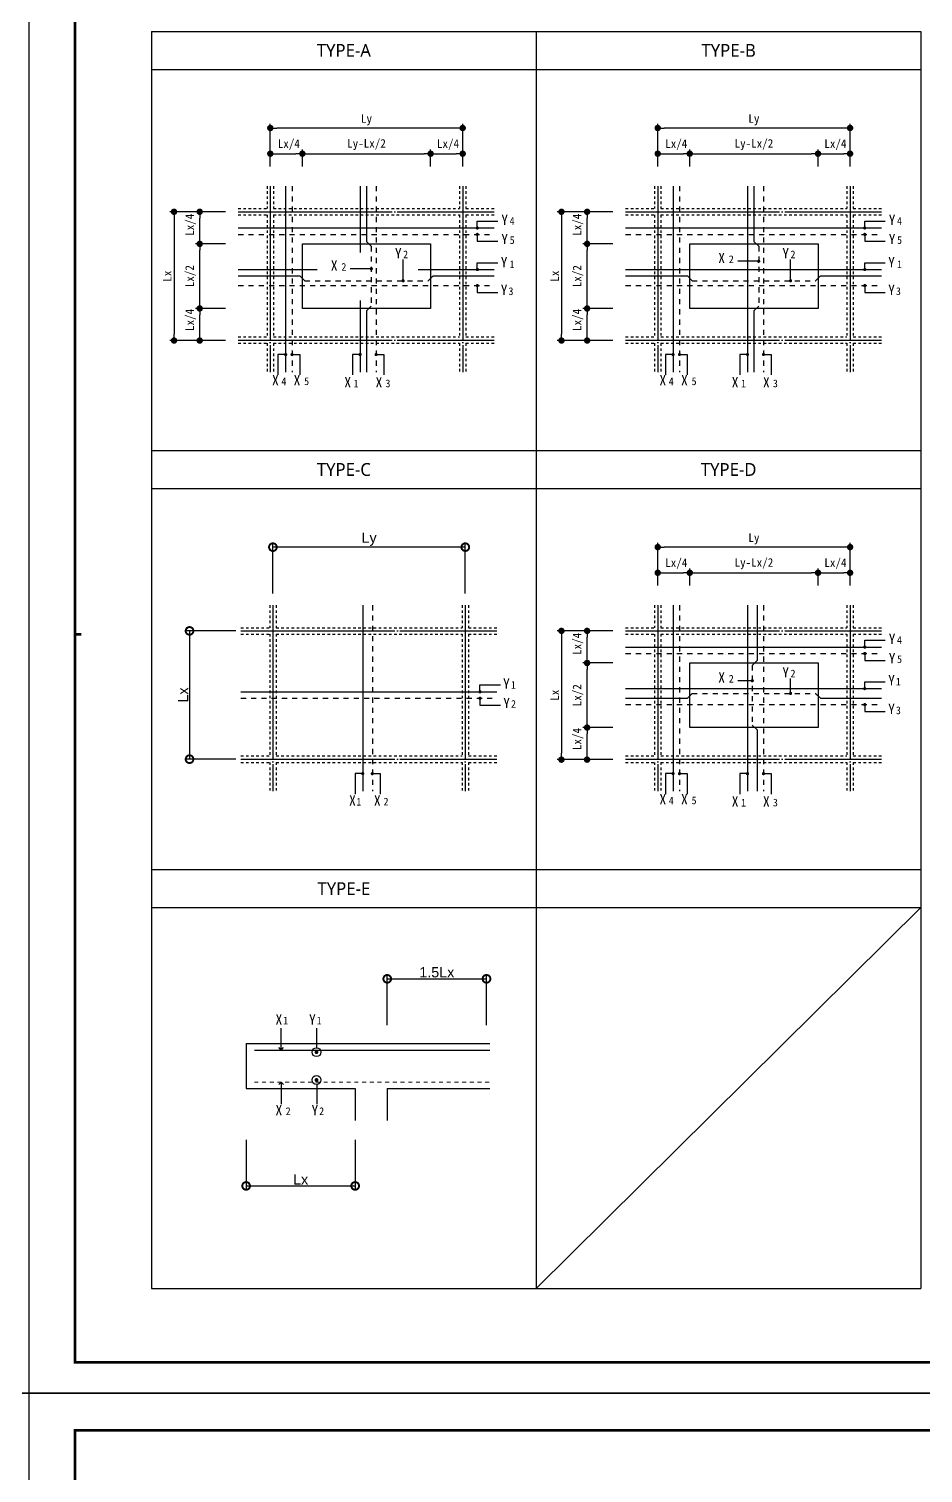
# Model space of a CAD drawing. Header units: millimetres. Extents: x 0 to 252030, y -124740 to 196020.
# Drawn here: x 25230 to 35689, y -934 to 15952 of the extents above; entities that cross this region are included whole.
import ezdxf
from ezdxf.enums import TextEntityAlignment as Align

# ---------------------------------------------------------------- set-up
doc = ezdxf.new("R2010")
doc.units = ezdxf.units.MM
doc.header["$LTSCALE"] = 30
doc.linetypes.add('CEN', pattern=[62, 60, -1, 0, -1])
doc.linetypes.add('HIDDEN', pattern=[2, 1, -1])
doc.layers.get('DEFPOINTS').update_dxf_attribs({"color": 142})
for name, color, linetype in [('0-SEC1', 3, 'Continuous'), ('CEN', 1, 'CEN'), ('DIM', 7, 'Continuous'), ('TABLE-1', 3, 'Continuous'), ('TABLE-3', 6, 'Continuous'), ('TEX', 3, 'Continuous'), ('XR-FORM_(도룡동)$0$Sheet', 7, 'Continuous'), ('골조', 6, 'Continuous'), ('단면', 6, 'Continuous'), ('마크', 7, 'Continuous'), ('배근', 2, 'Continuous')]:
    doc.layers.add(name, color=color, linetype=linetype)
doc.layers.add('DEFPOINT', color=151, linetype='Continuous', plot=False)
doc.layers.add('S-BAR', color=2, linetype='Continuous', lineweight=9)
doc.styles.add('DimText', font='arial.ttf')
doc.styles.add('돋움체', font='DotumChe.ttf')
doc.styles.add('맑은 고딕', font='malgun.ttf')
doc.styles.add('윤고딕120', font='DotumChe.ttf')
doc.dimstyles.new('Dim', dxfattribs={"dimscale": 60, "dimtxt": 1, "dimasz": 1, "dimexe": 0.5, "dimexo": 1, "dimgap": 0.25, "dimtad": 1, "dimtoh": 1, "dimdec": 0, "dimdsep": 46, "dimtxsty": 'DimText', "dimblk": 'DOTSMALL', "dimcen": 0.09, "dimclrd": 256, "dimclre": 256, "dimclrt": 7, "dimadec": 0, "dimazin": 0, "dimtfac": 1, "dimtdec": 4, "dimtofl": 0, "dimtmove": 2, "dimatfit": 3, "dimfxl": 1, "dimtolj": 1, "dimtzin": 0, "dimarcsym": 0})

# ---------------------------------------------------------------- blocks, each defined once
blk = doc.blocks.new('XR-FORM_(도룡동)$0$S')
at = {"layer": 'XR-FORM_(도룡동)$0$Sheet', "const_width": 100}
blk.add_lwpolyline([(1850, 57950), (82250, 57950), (82250, 1200), (1850, 1200)], close=True, dxfattribs=at)
at = {"layer": 'XR-FORM_(도룡동)$0$Sheet', "linetype": 'Continuous', "const_width": 100}
blk.add_lwpolyline([(2100, 29575), (1850, 29575)], dxfattribs=at)
blk = doc.blocks.new('XR-FORM_(도룡동)', base_point=(101.33, -56114.51))
at = {"layer": 'DEFPOINTS'}
blk.add_lwpolyline([(0, 0), (420, 0), (420, 297), (0, 297)], close=True, dxfattribs=at)
at = {"xscale": 0.005, "yscale": 0.005, "zscale": 0.005}
blk.add_blockref('XR-FORM_(도룡동)$0$S', (-0.25, 0), dxfattribs=at)
blk = doc.blocks.new('_Dot')
at = {"color": 0, "linetype": 'ByBlock', "lineweight": -2}
blk.add_line((-0.5, 0), (-1, 0), dxfattribs=at)
at = {"color": 0, "linetype": 'ByBlock', "const_width": 0.5}
blk.add_lwpolyline([(-0.25, 0, 1), (0.25, 0, 1)], format="xyb", close=True, dxfattribs=at)
blk = doc.blocks.new('_DotSmall')
at = {"color": 0, "linetype": 'ByBlock', "const_width": 0.5}
blk.add_lwpolyline([(-0.0625, 0, 1), (0.0625, 0, 1)], format="xyb", close=True, dxfattribs=at)
blk = doc.blocks.new('*D46')
at = {"layer": 'DEFPOINTS', "color": 0, "transparency": 16777216}
for p in [(28084, 9892), (28084, 9292), (30334, 9292)]:
    blk.add_point(p, dxfattribs=at)
at = {"layer": 'DIM', "lineweight": -2, "transparency": 16777216}
for p, q in [((28084, 9352), (28084, 9922)), ((30334, 9892), (28084, 9892)), ((30334, 9352), (30334, 9922))]:
    blk.add_line(p, q, dxfattribs=at)
at = {"layer": 'DIM', "lineweight": -2, "transparency": 16777216, "xscale": 180, "yscale": 180, "zscale": 180, "rotation": 180}
blk.add_blockref('_DotSmall', (28084, 9892), dxfattribs=at)
at = {"layer": 'DIM', "lineweight": -2, "transparency": 16777216, "xscale": 180, "yscale": 180, "zscale": 180}
blk.add_blockref('_DotSmall', (30334, 9892), dxfattribs=at)
at = {"layer": 'DIM', "color": 3, "transparency": 16777216, "insert": (29209, 9985), "char_height": 120, "attachment_point": 5, "style": 'DimText'}
blk.add_mtext('\\A1;Ly', dxfattribs=at)
blk = doc.blocks.new('*D47')
at = {"layer": 'DEFPOINTS', "color": 0, "transparency": 16777216}
for p in [(30582, 4845), (29421, 4245), (30582, 4245)]:
    blk.add_point(p, dxfattribs=at)
at = {"layer": 'DIM', "lineweight": -2, "transparency": 16777216}
for p, q in [((29421, 4305), (29421, 4875)), ((29421, 4845), (30582, 4845)), ((30582, 4305), (30582, 4875))]:
    blk.add_line(p, q, dxfattribs=at)
at = {"layer": 'DIM', "lineweight": -2, "transparency": 16777216, "xscale": 180, "yscale": 180, "zscale": 180, "rotation": 180}
blk.add_blockref('_DotSmall', (29421, 4845), dxfattribs=at)
at = {"layer": 'DIM', "lineweight": -2, "transparency": 16777216, "xscale": 180, "yscale": 180, "zscale": 180}
blk.add_blockref('_DotSmall', (30582, 4845), dxfattribs=at)
at = {"layer": 'DIM', "color": 3, "transparency": 16777216, "insert": (30001, 4921), "char_height": 120, "attachment_point": 5, "style": 'DimText'}
blk.add_mtext('\\A1;1.5Lx', dxfattribs=at)
blk = doc.blocks.new('*D48')
at = {"layer": 'DEFPOINTS', "color": 0, "transparency": 16777216}
for p in [(27771, 3024), (29046, 3024), (29046, 2424)]:
    blk.add_point(p, dxfattribs=at)
at = {"layer": 'DIM', "lineweight": -2, "transparency": 16777216}
for p, q in [((27771, 2964), (27771, 2394)), ((29046, 2964), (29046, 2394)), ((27771, 2424), (29046, 2424))]:
    blk.add_line(p, q, dxfattribs=at)
at = {"layer": 'DIM', "lineweight": -2, "transparency": 16777216, "xscale": 180, "yscale": 180, "zscale": 180, "rotation": 180}
blk.add_blockref('_DotSmall', (27771, 2424), dxfattribs=at)
at = {"layer": 'DIM', "lineweight": -2, "transparency": 16777216, "xscale": 180, "yscale": 180, "zscale": 180}
blk.add_blockref('_DotSmall', (29046, 2424), dxfattribs=at)
at = {"layer": 'DIM', "color": 3, "transparency": 16777216, "insert": (28408, 2499), "char_height": 120, "attachment_point": 5, "style": 'DimText'}
blk.add_mtext('\\A1;Lx', dxfattribs=at)
blk = doc.blocks.new('*D49')
at = {"layer": 'DEFPOINTS', "color": 0, "transparency": 16777216}
for p in [(27709, 8913), (27109, 7413), (27709, 7413)]:
    blk.add_point(p, dxfattribs=at)
at = {"layer": 'DIM', "lineweight": -2, "transparency": 16777216}
for p, q in [((27649, 8913), (27079, 8913)), ((27109, 8913), (27109, 7413)), ((27649, 7413), (27079, 7413))]:
    blk.add_line(p, q, dxfattribs=at)
at = {"layer": 'DIM', "lineweight": -2, "transparency": 16777216, "xscale": 180, "yscale": 180, "zscale": 180}
for p, rotation in [((27109, 8913), 90), ((27109, 7413), 270)]:
    blk.add_blockref('_DotSmall', p, dxfattribs=dict(at, rotation=rotation))
at = {"layer": 'DIM', "color": 3, "transparency": 16777216, "insert": (27034, 8163), "char_height": 120, "attachment_point": 5, "rotation": 90, "style": 'DimText'}
blk.add_mtext('\\A1;Lx', dxfattribs=at)

msp = doc.modelspace()

# ---------------------------------------------------------------- linework, layer by layer
at = {"layer": 'CEN'}
for p, q in [((28053.49002, 14113.18422), (28053.49002, 11938.18422)), ((30303.49002, 14113.18422), (30303.49002, 11938.18422)), ((32584.43641, 14113.18422), (32584.43641, 11938.18422)), ((34834.43641, 14113.18422), (34834.43641, 11938.18422)), ((27678.49002, 13813.18422), (30670.4488, 13813.18422)), ((32209.43641, 13813.18422), (35201.39518, 13813.18422)), ((27678.49002, 12313.18422), (30670.4488, 12313.18422)), ((32209.43641, 12313.18422), (35201.39518, 12313.18422)), ((28084.43641, 9213.09596), (28084.43641, 7038.09596)), ((30334.43641, 9213.09596), (30334.43641, 7038.09596)), ((32584.43641, 9213.09596), (32584.43641, 7038.09596)), ((34834.43641, 9213.09596), (34834.43641, 7038.09596)), ((27709.43641, 8913.09596), (30701.39518, 8913.09596)), ((32209.43641, 8913.09596), (35201.39518, 8913.09596)), ((27709.43641, 7413.09596), (30701.39518, 7413.09596)), ((32209.43641, 7413.09596), (35201.39518, 7413.09596))]:
    msp.add_line(p, q, dxfattribs=at)
at = {"layer": 'DEFPOINT'}
for points in [[(12615.00014, 17819.99992), (25230.00014, 17819.99992), (25230.00014, -0.00008), (12615.00014, -0.00008)], [(12615.00014, -0.00008), (25230.00014, -0.00008), (25230.00014, -17820.00008), (12615.00014, -17820.00008)]]:
    msp.add_lwpolyline(points, close=True, dxfattribs=at)
at = {"layer": 'DIM'}
for p, q in [((28053.49002, 14342.32315), (28053.49002, 14842.32315)), ((30228.49002, 14792.32315), (28128.49002, 14792.32315)), ((30303.49002, 14342.32315), (30303.49002, 14842.32315)), ((32584.43641, 14342.32315), (32584.43641, 14842.32315)), ((34759.43641, 14792.32315), (32659.43641, 14792.32315)), ((34834.43641, 14342.32315), (34834.43641, 14842.32315)), ((28053.49002, 14342.32315), (28053.49002, 14542.32315)), ((28428.49002, 14342.32315), (28428.49002, 14542.32315)), ((28428.49002, 14342.32315), (28428.49002, 14542.32315)), ((29928.49002, 14342.32315), (29928.49002, 14542.32315)), ((29928.49002, 14342.32315), (29928.49002, 14542.32315)), ((30303.49002, 14342.32315), (30303.49002, 14542.32315)), ((32584.43641, 14342.32315), (32584.43641, 14542.32315)), ((32959.43641, 14342.32315), (32959.43641, 14542.32315)), ((32959.43641, 14342.32315), (32959.43641, 14542.32315)), ((34459.43641, 14342.32315), (34459.43641, 14542.32315)), ((34459.43641, 14342.32315), (34459.43641, 14542.32315)), ((34834.43641, 14342.32315), (34834.43641, 14542.32315)), ((28128.49002, 14492.32315), (28353.49002, 14492.32315)), ((28428.49002, 14492.32315), (28901.58526, 14492.32315)), ((28503.49002, 14492.32315), (29853.49002, 14492.32315)), ((30003.49002, 14492.32315), (30228.49002, 14492.32315)), ((32659.43641, 14492.32315), (32884.43641, 14492.32315)), ((32959.43641, 14492.32315), (33432.53165, 14492.32315)), ((33034.43641, 14492.32315), (34384.43641, 14492.32315)), ((34534.43641, 14492.32315), (34759.43641, 14492.32315)), ((27528.49002, 13813.18422), (26877.75712, 13813.18422)), ((26927.75712, 13738.18422), (26927.75712, 12382.67131)), ((27528.49002, 13813.18422), (27177.75712, 13813.18422)), ((27227.75712, 13513.18422), (27227.75712, 13738.18422)), ((32059.43641, 13813.18422), (31408.70351, 13813.18422)), ((31458.70351, 13738.18422), (31458.70351, 12382.67131)), ((32059.43641, 13813.18422), (31708.70351, 13813.18422)), ((31758.70351, 13513.18422), (31758.70351, 13738.18422)), ((27528.49002, 13438.18422), (27177.75712, 13438.18422)), ((27528.49002, 13438.18422), (27177.75712, 13438.18422)), ((27227.75712, 12757.67131), (27227.75712, 13363.18422)), ((32059.43641, 13438.18422), (31708.70351, 13438.18422)), ((32059.43641, 13438.18422), (31708.70351, 13438.18422)), ((31758.70351, 12757.67131), (31758.70351, 13363.18422)), ((27227.75712, 12682.67131), (27227.75712, 13155.76655)), ((31758.70351, 12682.67131), (31758.70351, 13155.76655)), ((27528.49002, 12682.67131), (27177.75712, 12682.67131)), ((27528.49002, 12682.67131), (27177.75712, 12682.67131)), ((32059.43641, 12682.67131), (31708.70351, 12682.67131)), ((32059.43641, 12682.67131), (31708.70351, 12682.67131)), ((27227.75712, 12382.67131), (27227.75712, 12607.67131)), ((31758.70351, 12382.67131), (31758.70351, 12607.67131)), ((27528.49002, 12307.67131), (26877.75712, 12307.67131)), ((27528.49002, 12307.67131), (27177.75712, 12307.67131)), ((32059.43641, 12307.67131), (31408.70351, 12307.67131)), ((32059.43641, 12307.67131), (31708.70351, 12307.67131)), ((32584.43641, 9442.23489), (32584.43641, 9942.23489)), ((34759.43641, 9892.23489), (32659.43641, 9892.23489)), ((34834.43641, 9442.23489), (34834.43641, 9942.23489)), ((32584.43641, 9442.23489), (32584.43641, 9642.23489)), ((32959.43641, 9442.23489), (32959.43641, 9642.23489)), ((32959.43641, 9442.23489), (32959.43641, 9642.23489)), ((34459.43641, 9442.23489), (34459.43641, 9642.23489)), ((34459.43641, 9442.23489), (34459.43641, 9642.23489)), ((34834.43641, 9442.23489), (34834.43641, 9642.23489)), ((32659.43641, 9592.23489), (32884.43641, 9592.23489)), ((32959.43641, 9592.23489), (33432.53165, 9592.23489)), ((33034.43641, 9592.23489), (34384.43641, 9592.23489)), ((34534.43641, 9592.23489), (34759.43641, 9592.23489)), ((32059.43641, 8913.09596), (31408.70351, 8913.09596)), ((31458.70351, 8838.09596), (31458.70351, 7482.58305)), ((32059.43641, 8913.09596), (31708.70351, 8913.09596)), ((31758.70351, 8613.09596), (31758.70351, 8838.09596)), ((32059.43641, 8538.09596), (31708.70351, 8538.09596)), ((32059.43641, 8538.09596), (31708.70351, 8538.09596)), ((31758.70351, 7857.58305), (31758.70351, 8463.09596)), ((31758.70351, 7782.58305), (31758.70351, 8255.67829)), ((32059.43641, 7782.58305), (31708.70351, 7782.58305)), ((32059.43641, 7782.58305), (31708.70351, 7782.58305)), ((31758.70351, 7482.58305), (31758.70351, 7707.58305)), ((32059.43641, 7407.58305), (31408.70351, 7407.58305)), ((32059.43641, 7407.58305), (31708.70351, 7407.58305))]:
    msp.add_line(p, q, dxfattribs=at)
at = {"layer": 'S-BAR', "linetype": 'HIDDEN', "ltscale": 1.5}
msp.add_line((27867.91679, 3637.48741), (30620.84154, 3637.48741), dxfattribs=at)
at = {"layer": 'TABLE-1'}
for p, q in [((26663.50014, 15922.63231), (35663.50014, 15922.63231)), ((26663.50014, 15922.63231), (26663.50014, 1222.36752)), ((31163.50014, 15922.63231), (31163.50014, 1222.36752)), ((35663.50014, 15922.63231), (35663.50014, 1222.36752)), ((26663.50014, 1222.36752), (35663.50014, 1222.36752))]:
    msp.add_line(p, q, dxfattribs=at)
at = {"layer": 'TABLE-3'}
for p, q in [((26663.50014, 15477.5825), (35663.50014, 15477.5825)), ((26663.50014, 11022.54405), (35663.50014, 11022.54405)), ((26663.50014, 10577.49423), (35663.50014, 10577.49423)), ((26663.50014, 6122.45579), (35663.50014, 6122.45579)), ((26663.50014, 5677.40597), (35663.50014, 5677.40597)), ((31163.50014, 1222.36752), (35663.50014, 5677.40597))]:
    msp.add_line(p, q, dxfattribs=at)
at = {"layer": '골조', "color": 7, "linetype": 'HIDDEN'}
for p, q in [((28015.99002, 14113.18422), (28015.99002, 13850.68422)), ((28090.99002, 14113.18422), (28090.99002, 13850.68422)), ((30265.99002, 14113.18422), (30265.99002, 13850.68422)), ((30340.99002, 14113.18422), (30340.99002, 13850.68422)), ((32546.93641, 14113.18422), (32546.93641, 13850.68422)), ((32621.93641, 14113.18422), (32621.93641, 13850.68422)), ((34796.93641, 14113.18422), (34796.93641, 13850.68422)), ((34871.93641, 14113.18422), (34871.93641, 13850.68422)), ((27678.49002, 13850.68422), (28015.99002, 13850.68422)), ((28090.99002, 13850.68422), (30265.99002, 13850.68422)), ((30340.99002, 13850.68422), (30670.4488, 13850.68422)), ((32209.43641, 13850.68422), (32546.93641, 13850.68422)), ((32621.93641, 13850.68422), (34796.93641, 13850.68422)), ((34871.93641, 13850.68422), (35201.39518, 13850.68422)), ((27678.49002, 13775.68422), (28015.99002, 13775.68422)), ((28015.99002, 13775.68422), (28015.99002, 12350.68422)), ((28090.99002, 13775.68422), (30265.99002, 13775.68422)), ((28090.99002, 13775.68422), (28090.99002, 12350.68422)), ((30265.99002, 13775.68422), (30265.99002, 12350.68422)), ((30340.99002, 13775.68422), (30670.4488, 13775.68422)), ((30340.99002, 13775.68422), (30340.99002, 12350.68422)), ((32209.43641, 13775.68422), (32546.93641, 13775.68422)), ((32546.93641, 13775.68422), (32546.93641, 12350.68422)), ((32621.93641, 13775.68422), (34796.93641, 13775.68422)), ((32621.93641, 13775.68422), (32621.93641, 12350.68422)), ((34796.93641, 13775.68422), (34796.93641, 12350.68422)), ((34871.93641, 13775.68422), (34871.93641, 12350.68422)), ((34871.93641, 13775.68422), (35201.39518, 13775.68422)), ((27678.49002, 12350.68422), (28015.99002, 12350.68422)), ((28090.99002, 12350.68422), (30265.99002, 12350.68422)), ((30340.99002, 12350.68422), (30670.4488, 12350.68422)), ((32209.43641, 12350.68422), (32546.93641, 12350.68422)), ((32621.93641, 12350.68422), (34796.93641, 12350.68422)), ((34871.93641, 12350.68422), (35201.39518, 12350.68422)), ((27678.49002, 12275.68422), (28015.99002, 12275.68422)), ((28015.99002, 12275.68422), (28015.99002, 11938.18422)), ((28090.99002, 12275.68422), (30265.99002, 12275.68422)), ((28090.99002, 12275.68422), (28090.99002, 11938.18422)), ((30265.99002, 12275.68422), (30265.99002, 11938.18422)), ((30340.99002, 12275.68422), (30340.99002, 11938.18422)), ((30340.99002, 12275.68422), (30670.4488, 12275.68422)), ((32209.43641, 12275.68422), (32546.93641, 12275.68422)), ((32546.93641, 12275.68422), (32546.93641, 11938.18422)), ((32621.93641, 12275.68422), (34796.93641, 12275.68422)), ((32621.93641, 12275.68422), (32621.93641, 11938.18422)), ((34796.93641, 12275.68422), (34796.93641, 11938.18422)), ((34871.93641, 12275.68422), (34871.93641, 11938.18422)), ((34871.93641, 12275.68422), (35201.39518, 12275.68422)), ((28046.93641, 9213.09596), (28046.93641, 8950.59596)), ((28121.93641, 9213.09596), (28121.93641, 8950.59596)), ((30296.93641, 9213.09596), (30296.93641, 8950.59596)), ((30371.93641, 9213.09596), (30371.93641, 8950.59596)), ((32546.93641, 9213.09596), (32546.93641, 8950.59596)), ((32621.93641, 9213.09596), (32621.93641, 8950.59596)), ((34796.93641, 9213.09596), (34796.93641, 8950.59596)), ((34871.93641, 9213.09596), (34871.93641, 8950.59596)), ((27709.43641, 8950.59596), (28046.93641, 8950.59596)), ((28121.93641, 8950.59596), (30296.93641, 8950.59596)), ((30371.93641, 8950.59596), (30701.39518, 8950.59596)), ((32209.43641, 8950.59596), (32546.93641, 8950.59596)), ((32621.93641, 8950.59596), (34796.93641, 8950.59596)), ((34871.93641, 8950.59596), (35201.39518, 8950.59596)), ((27709.43641, 8875.59596), (28046.93641, 8875.59596)), ((28046.93641, 8875.59596), (28046.93641, 7450.59596)), ((28121.93641, 8875.59596), (28121.93641, 7450.59596)), ((28121.93641, 8875.59596), (30296.93641, 8875.59596)), ((30296.93641, 8875.59596), (30296.93641, 7450.59596)), ((30371.93641, 8875.59596), (30701.39518, 8875.59596)), ((30371.93641, 8875.59596), (30371.93641, 7450.59596)), ((32209.43641, 8875.59596), (32546.93641, 8875.59596)), ((32546.93641, 8875.59596), (32546.93641, 7450.59596)), ((32621.93641, 8875.59596), (34796.93641, 8875.59596)), ((32621.93641, 8875.59596), (32621.93641, 7450.59596)), ((34796.93641, 8875.59596), (34796.93641, 7450.59596)), ((34871.93641, 8875.59596), (34871.93641, 7450.59596)), ((34871.93641, 8875.59596), (35201.39518, 8875.59596)), ((27709.43641, 7450.59596), (28046.93641, 7450.59596)), ((28121.93641, 7450.59596), (30296.93641, 7450.59596)), ((30371.93641, 7450.59596), (30701.39518, 7450.59596)), ((32209.43641, 7450.59596), (32546.93641, 7450.59596)), ((32621.93641, 7450.59596), (34796.93641, 7450.59596)), ((34871.93641, 7450.59596), (35201.39518, 7450.59596)), ((27709.43641, 7375.59596), (28046.93641, 7375.59596)), ((28046.93641, 7375.59596), (28046.93641, 7038.09596)), ((28121.93641, 7375.59596), (28121.93641, 7038.09596)), ((28121.93641, 7375.59596), (30296.93641, 7375.59596)), ((30296.93641, 7375.59596), (30296.93641, 7038.09596)), ((30371.93641, 7375.59596), (30701.39518, 7375.59596)), ((30371.93641, 7375.59596), (30371.93641, 7038.09596)), ((32209.43641, 7375.59596), (32546.93641, 7375.59596)), ((32546.93641, 7375.59596), (32546.93641, 7038.09596)), ((32621.93641, 7375.59596), (34796.93641, 7375.59596)), ((32621.93641, 7375.59596), (32621.93641, 7038.09596)), ((34796.93641, 7375.59596), (34796.93641, 7038.09596)), ((34871.93641, 7375.59596), (34871.93641, 7038.09596)), ((34871.93641, 7375.59596), (35201.39518, 7375.59596))]:
    msp.add_line(p, q, dxfattribs=at)
at = {"layer": '골조', "color": 7, "linetype": 'HIDDEN', "ltscale": 100}
for p, q in [((27770.84154, 4087.48741), (30620.84154, 4087.48741)), ((27770.84154, 4087.48741), (27770.84154, 3562.48741)), ((27770.84154, 3562.48741), (29045.84154, 3562.48741)), ((29045.84154, 3562.48741), (29045.84154, 3187.48741)), ((29420.84154, 3562.48741), (30620.84154, 3562.48741)), ((29420.84154, 3562.48741), (29420.84154, 3187.48741))]:
    msp.add_line(p, q, dxfattribs=at)
at = {"layer": '단면'}
for points in [[(28428.49002, 13438.18422), (29928.49002, 13438.18422), (29928.49002, 12682.67131), (28428.49002, 12682.67131)], [(32959.43641, 13438.18422), (34459.43641, 13438.18422), (34459.43641, 12682.67131), (32959.43641, 12682.67131)], [(32959.43641, 8538.09596), (34459.43641, 8538.09596), (34459.43641, 7782.58305), (32959.43641, 7782.58305)]]:
    msp.add_lwpolyline(points, close=True, dxfattribs=at)
at = {"layer": '마크'}
for p, q in [((30474.77377, 13623.67845), (30474.77377, 13703.53854)), ((30474.77377, 13703.53854), (30713.43289, 13703.53854)), ((35005.72016, 13703.53854), (35244.37928, 13703.53854)), ((35005.72016, 13623.67845), (35005.72016, 13703.53854)), ((30474.77377, 13548.67845), (30474.77377, 13468.81837)), ((35005.72016, 13548.67845), (35005.72016, 13468.81837)), ((30474.77377, 13468.81837), (30713.43289, 13468.81837)), ((35005.72016, 13468.81837), (35244.37928, 13468.81837)), ((29606.92235, 13006.93422), (29606.92235, 13255.28536)), ((30474.77377, 13138.18422), (30474.77377, 13218.0443)), ((30474.77377, 13218.0443), (30713.43289, 13218.0443)), ((33765.68641, 13234.68911), (33520.19429, 13234.68911)), ((34137.86874, 13006.93422), (34137.86874, 13255.28536)), ((35005.72016, 13218.0443), (35244.37928, 13218.0443)), ((35005.72016, 13138.18422), (35005.72016, 13218.0443)), ((29234.74002, 13146.02668), (28989.2479, 13146.02668)), ((30474.77377, 12950.68422), (30474.77377, 12870.82414)), ((30474.77377, 12870.82414), (30713.43289, 12870.82414)), ((35005.72016, 12950.68422), (35005.72016, 12870.82414)), ((35005.72016, 12870.82414), (35244.37928, 12870.82414)), ((28143.35724, 12143.91669), (28143.35724, 11905.4185)), ((28232.95676, 12143.91669), (28143.35724, 12143.91669)), ((28307.95676, 12143.91669), (28397.55628, 12143.91669)), ((28397.55628, 12143.91669), (28397.55628, 11905.4185)), ((29013.89051, 12143.91669), (29013.89051, 11905.4185)), ((29103.49002, 12143.91669), (29013.89051, 12143.91669)), ((29290.99002, 12143.91669), (29380.58954, 12143.91669)), ((29380.58954, 12143.91669), (29380.58954, 11905.4185)), ((32674.30363, 12143.91669), (32674.30363, 11905.4185)), ((32763.90315, 12143.91669), (32674.30363, 12143.91669)), ((32838.90315, 12143.91669), (32928.50267, 12143.91669)), ((32928.50267, 12143.91669), (32928.50267, 11905.4185)), ((33544.83689, 12143.91669), (33544.83689, 11905.4185)), ((33634.43641, 12143.91669), (33544.83689, 12143.91669)), ((33821.93641, 12143.91669), (33911.53593, 12143.91669)), ((33911.53593, 12143.91669), (33911.53593, 11905.4185)), ((35005.72016, 8803.45027), (35244.37928, 8803.45027)), ((35005.72016, 8723.59019), (35005.72016, 8803.45027)), ((35005.72016, 8648.59019), (35005.72016, 8568.73011)), ((35005.72016, 8568.73011), (35244.37928, 8568.73011)), ((30505.72016, 8280.45604), (30744.37928, 8280.45604)), ((30505.72016, 8200.59596), (30505.72016, 8280.45604)), ((33690.68641, 8329.98872), (33520.19429, 8329.98872)), ((34137.86874, 8181.84596), (34137.86874, 8355.1971)), ((35005.72016, 8238.09596), (35005.72016, 8317.95604)), ((35005.72016, 8317.95604), (35244.37928, 8317.95604)), ((30505.72016, 8125.59596), (30505.72016, 8045.73588)), ((30505.72016, 8045.73588), (30744.37928, 8045.73588)), ((35005.72016, 8050.59596), (35005.72016, 7970.73588)), ((35005.72016, 7970.73588), (35244.37928, 7970.73588)), ((29134.43641, 7243.82843), (29044.83689, 7243.82843)), ((29044.83689, 7243.82843), (29044.83689, 7005.33024)), ((29246.93641, 7243.82843), (29336.53593, 7243.82843)), ((29336.53593, 7243.82843), (29336.53593, 7005.33024)), ((32674.30363, 7243.82843), (32674.30363, 7005.33024)), ((32763.90315, 7243.82843), (32674.30363, 7243.82843)), ((32838.90315, 7243.82843), (32928.50267, 7243.82843)), ((32928.50267, 7243.82843), (32928.50267, 7005.33024)), ((33544.83689, 7243.82843), (33544.83689, 7005.33024)), ((33634.43641, 7243.82843), (33544.83689, 7243.82843)), ((33821.93641, 7243.82843), (33911.53593, 7243.82843)), ((33911.53593, 7243.82843), (33911.53593, 7005.33024)), ((28180.54633, 4012.48741), (28180.54633, 4269.7356)), ((28596.17754, 4039.90897), (28596.17754, 4269.7356)), ((28180.54633, 4012.48741), (28152.59502, 4040.43872)), ((28180.54633, 4012.48741), (28208.49764, 4040.43872)), ((28180.72515, 3637.66623), (28152.77384, 3609.71492)), ((28180.54633, 3637.48741), (28180.54633, 3380.23922)), ((28180.72515, 3637.66623), (28208.67646, 3609.71492)), ((28596.17754, 3610.06585), (28596.17754, 3380.23922))]:
    msp.add_line(p, q, dxfattribs=at)
at = {"layer": '마크', "const_width": 18.75}
for points in [[(30465.39877, 13623.67845, 1), (30484.14877, 13623.67845, 1)], [(30465.39877, 13548.67845, -1), (30484.14877, 13548.67845, -1)], [(34996.34516, 13623.67845, 1), (35015.09516, 13623.67845, 1)], [(34996.34516, 13548.67845, -1), (35015.09516, 13548.67845, -1)], [(33756.31141, 13234.68911, 1), (33775.06141, 13234.68911, 1)], [(29225.36502, 13146.02668, 1), (29244.11502, 13146.02668, 1)], [(29597.54735, 13006.93422, 1), (29616.29735, 13006.93422, 1)], [(30465.39877, 13138.18422, 1), (30484.14877, 13138.18422, 1)], [(34128.49374, 13006.93422, 1), (34147.24374, 13006.93422, 1)], [(34996.34516, 13138.18422, 1), (35015.09516, 13138.18422, 1)], [(30465.39877, 12950.68422, -1), (30484.14877, 12950.68422, -1)], [(34996.34516, 12950.68422, -1), (35015.09516, 12950.68422, -1)], [(28223.58176, 12143.91669, 1), (28242.33176, 12143.91669, 1)], [(28317.33176, 12143.91669, -1), (28298.58176, 12143.91669, -1)], [(29094.11502, 12143.91669, 1), (29112.86502, 12143.91669, 1)], [(29300.36502, 12143.91669, -1), (29281.61502, 12143.91669, -1)], [(32754.52815, 12143.91669, 1), (32773.27815, 12143.91669, 1)], [(32848.27815, 12143.91669, -1), (32829.52815, 12143.91669, -1)], [(33625.06141, 12143.91669, 1), (33643.81141, 12143.91669, 1)], [(33831.31141, 12143.91669, -1), (33812.56141, 12143.91669, -1)], [(34996.34516, 8723.59019, 1), (35015.09516, 8723.59019, 1)], [(34996.34516, 8648.59019, -1), (35015.09516, 8648.59019, -1)], [(33681.31141, 8329.98872, 1), (33700.06141, 8329.98872, 1)], [(30496.34516, 8200.59596, 1), (30515.09516, 8200.59596, 1)], [(30496.34516, 8125.59596, -1), (30515.09516, 8125.59596, -1)], [(34128.49374, 8181.84596, 1), (34147.24374, 8181.84596, 1)], [(34996.34516, 8238.09596, 1), (35015.09516, 8238.09596, 1)], [(34996.34516, 8050.59596, -1), (35015.09516, 8050.59596, -1)], [(29125.06141, 7243.82843, 1), (29143.81141, 7243.82843, 1)], [(29256.31141, 7243.82843, -1), (29237.56141, 7243.82843, -1)], [(32754.52815, 7243.82843, 1), (32773.27815, 7243.82843, 1)], [(32848.27815, 7243.82843, -1), (32829.52815, 7243.82843, -1)], [(33625.06141, 7243.82843, 1), (33643.81141, 7243.82843, 1)], [(33831.31141, 7243.82843, -1), (33812.56141, 7243.82843, -1)]]:
    msp.add_lwpolyline(points, format="xyb", close=True, dxfattribs=at)
at = {"layer": '마크'}
for centre in [(28593.79072, 3987.46326), (28593.79072, 3662.51156)]:
    msp.add_circle(centre, 52.5, dxfattribs=at)
at = {"layer": '배근', "linetype": 'HIDDEN', "ltscale": 2}
for p, q in [((28307.95676, 14113.18422), (28307.95676, 11938.18422)), ((29290.99002, 14113.18422), (29290.99002, 11938.18422)), ((32838.90315, 14113.18422), (32838.90315, 11938.18422)), ((33821.93641, 14113.18422), (33821.93641, 11938.18422)), ((27678.49002, 13548.67845), (30670.4488, 13548.67845)), ((32209.43641, 13548.67845), (35201.39518, 13548.67845)), ((29234.74002, 13410.05922), (29234.74002, 12710.79631)), ((33765.68641, 13410.05922), (33765.68641, 12710.79631)), ((28456.61502, 13006.93422), (29900.36502, 13006.93422)), ((32987.56141, 13006.93422), (34431.31141, 13006.93422)), ((27678.49002, 12950.68422), (30670.4488, 12950.68422)), ((32209.43641, 12950.68422), (35201.39518, 12950.68422)), ((29246.93641, 9213.09596), (29246.93641, 7038.09596)), ((32838.90315, 9213.09596), (32838.90315, 7038.09596)), ((33821.93641, 9213.09596), (33821.93641, 7038.09596)), ((32209.43641, 8648.59019), (35201.39518, 8648.59019)), ((33690.68641, 8509.97096), (33690.68641, 7810.70805)), ((27709.43641, 8125.59596), (30701.39518, 8125.59596)), ((32987.56141, 8181.84596), (34431.31141, 8181.84596)), ((32209.43641, 8050.59596), (35201.39518, 8050.59596))]:
    msp.add_line(p, q, dxfattribs=at)
at = {"layer": '배근', "ltscale": 2}
for p, q in [((29103.49002, 14113.18422), (29103.49002, 13338.36706)), ((29178.49002, 14113.18422), (29178.49002, 13466.30922)), ((33634.43641, 14113.18422), (33634.43641, 11938.18422)), ((33709.43641, 14113.18422), (33709.43641, 13466.30922)), ((29234.74002, 13410.05922), (29178.49002, 13466.30922)), ((33765.68641, 13410.05922), (33709.43641, 13466.30922)), ((27678.49002, 13138.18422), (28602.45959, 13138.18422)), ((27678.49002, 13063.18422), (28400.36502, 13063.18422)), ((28456.61502, 13006.93422), (28400.36502, 13063.18422)), ((29783.84812, 13138.18422), (30670.4488, 13138.18422)), ((29900.36502, 13006.93422), (29956.61502, 13063.18422)), ((29956.61502, 13063.18422), (30670.4488, 13063.18422)), ((32209.43641, 13138.18422), (34314.79451, 13138.18422)), ((32209.43641, 13063.18422), (32931.31141, 13063.18422)), ((32987.56141, 13006.93422), (32931.31141, 13063.18422)), ((34314.79451, 13138.18422), (35201.39518, 13138.18422)), ((34431.31141, 13006.93422), (34487.56141, 13063.18422)), ((34487.56141, 13063.18422), (35201.39518, 13063.18422)), ((29103.49002, 12775.26126), (29103.49002, 11938.18422)), ((29234.74002, 12710.79631), (29178.49002, 12654.54631)), ((33765.68641, 12710.79631), (33709.43641, 12654.54631)), ((29178.49002, 12654.54631), (29178.49002, 11938.18422)), ((33709.43641, 12654.54631), (33709.43641, 11938.18422)), ((29134.43641, 9213.09596), (29134.43641, 7038.09596)), ((33634.43641, 9213.09596), (33634.43641, 7038.09596)), ((33746.93641, 9213.09596), (33746.93641, 8566.22096)), ((33690.68641, 8509.97096), (33746.93641, 8566.22096)), ((27709.43641, 8200.59596), (30701.39518, 8200.59596)), ((32209.43641, 8238.09596), (35201.39518, 8238.09596)), ((32209.43641, 8125.59596), (32931.31141, 8125.59596)), ((32987.56141, 8181.84596), (32931.31141, 8125.59596)), ((34431.31141, 8181.84596), (34487.56141, 8125.59596)), ((34487.56141, 8125.59596), (35201.39518, 8125.59596)), ((33690.68641, 7810.70805), (33746.93641, 7754.45805)), ((33746.93641, 7754.45805), (33746.93641, 7038.09596)), ((27867.91679, 4012.48741), (30620.84154, 4012.48741))]:
    msp.add_line(p, q, dxfattribs=at)
for points in [[(28232.95676, 14113.18422), (28232.95676, 13400.68422), (28232.95676, 11938.18422)], [(32763.90315, 14113.18422), (32763.90315, 13400.68422), (32763.90315, 11938.18422)], [(27678.49002, 13623.67845), (29928.49002, 13623.67845), (30670.4488, 13623.67845)], [(32209.43641, 13623.67845), (34459.43641, 13623.67845), (35201.39518, 13623.67845)], [(32763.90315, 9213.09596), (32763.90315, 8500.59596), (32763.90315, 7038.09596)], [(32209.43641, 8723.59019), (34459.43641, 8723.59019), (35201.39518, 8723.59019)]]:
    msp.add_lwpolyline(points, dxfattribs=at)
at = {"layer": '배근', "ltscale": 2, "const_width": 22.5}
for points in [[(28605.04072, 3987.46326, 1), (28582.54072, 3987.46326, 1)], [(28605.04072, 3662.51156, -1), (28582.54072, 3662.51156, -1)]]:
    msp.add_lwpolyline(points, format="xyb", close=True, dxfattribs=at)

# ---------------------------------------------------------------- block references
at = {"layer": '0-SEC1', "xscale": 60, "yscale": 60, "zscale": 60}
for p in [(31310.02429, -3366870.57868), (31310.02429, -3384690.57868)]:
    msp.add_blockref('XR-FORM_(도룡동)', p, dxfattribs=at)
at = {"layer": 'DIM', "xscale": 75, "yscale": 75, "zscale": 75}
for p, rotation in [((28053.49002, 14792.32315), 180), ((32584.43641, 14792.32315), 180), ((28053.49002, 14492.32315), 180), ((28428.49002, 14492.32315), 180), ((29928.49002, 14492.32315), 180), ((32584.43641, 14492.32315), 180), ((32959.43641, 14492.32315), 180), ((34459.43641, 14492.32315), 180), ((26927.75712, 13813.18422), 90), ((27227.75712, 13813.18422), 90), ((31458.70351, 13813.18422), 90), ((31758.70351, 13813.18422), 90), ((27227.75712, 13438.18422), 270), ((31758.70351, 13438.18422), 270), ((27227.75712, 13438.18422), 90), ((31758.70351, 13438.18422), 90), ((27227.75712, 12682.67131), 270), ((27227.75712, 12682.67131), 90), ((31758.70351, 12682.67131), 270), ((31758.70351, 12682.67131), 90), ((26927.75712, 12307.67131), 270), ((27227.75712, 12307.67131), 270), ((31458.70351, 12307.67131), 270), ((31758.70351, 12307.67131), 270), ((32584.43641, 9892.23489), 180), ((32584.43641, 9592.23489), 180), ((32959.43641, 9592.23489), 180), ((34459.43641, 9592.23489), 180), ((31458.70351, 8913.09596), 90), ((31758.70351, 8913.09596), 90), ((31758.70351, 8538.09596), 270), ((31758.70351, 8538.09596), 90), ((31758.70351, 7782.58305), 270), ((31758.70351, 7782.58305), 90), ((31458.70351, 7407.58305), 270), ((31758.70351, 7407.58305), 270)]:
    msp.add_blockref('_Dot', p, dxfattribs=dict(at, rotation=rotation))
for p in [(30303.49002, 14792.32315), (34834.43641, 14792.32315), (28428.49002, 14492.32315), (29928.49002, 14492.32315), (30303.49002, 14492.32315), (32959.43641, 14492.32315), (34459.43641, 14492.32315), (34834.43641, 14492.32315), (34834.43641, 9892.23489), (32959.43641, 9592.23489), (34459.43641, 9592.23489), (34834.43641, 9592.23489)]:
    msp.add_blockref('_Dot', p, dxfattribs=at)

# ---------------------------------------------------------------- texts
at = {"layer": 'DIM', "color": 3, "char_height": 100, "attachment_point": 5, "style": '돋움체'}
for s, insert in [('\\A1;Ly', (29178.49002, 14888.98982)), ('\\A1;Ly', (33709.43641, 14888.98982)), ('\\A1;Lx/4', (28270.50486, 14598.51363)), ('\\A1;Ly-Lx/2', (29178.49002, 14598.51363)), ('\\A1;Lx/4', (30132.21186, 14598.51363)), ('\\A1;Lx/4', (32801.45125, 14598.51363)), ('\\A1;Ly-Lx/2', (33709.43641, 14598.51363)), ('\\A1;Lx/4', (34663.15825, 14598.51363)), ('\\A1;Ly', (33709.43641, 9988.90156)), ('\\A1;Lx/4', (32801.45125, 9698.42537)), ('\\A1;Ly-Lx/2', (33709.43641, 9698.42537)), ('\\A1;Lx/4', (34663.15825, 9698.42537))]:
    msp.add_mtext(s, dxfattribs=dict(at, insert=insert))
at = {"layer": 'DIM', "color": 3, "char_height": 100, "attachment_point": 5, "rotation": 90, "style": '돋움체'}
for s, insert in [('\\A1;Lx/4', (27121.56665, 13661.42257)), ('\\A1;Lx/4', (31652.51304, 13661.42257)), ('\\A1;Lx/2', (27121.56665, 13060.42777)), ('\\A1;Lx/2', (31652.51304, 13060.42777)), ('\\A1;Lx', (26847.75712, 13060.42777)), ('\\A1;Lx', (31378.70351, 13060.42777)), ('\\A1;Lx/4', (27121.56665, 12548.78856)), ('\\A1;Lx/4', (31652.51304, 12548.78856)), ('\\A1;Lx/4', (31652.51304, 8761.33431)), ('\\A1;Lx/2', (31652.51304, 8160.3395)), ('\\A1;Lx', (31378.70351, 8160.3395)), ('\\A1;Lx/4', (31652.51304, 7648.7003))]:
    msp.add_mtext(s, dxfattribs=dict(at, insert=insert))
at = {"layer": 'TEX', "style": '맑은 고딕'}
for s, p in [('TYPE-A', (28913.50014, 15700.1074)), ('TYPE-B', (33413.50014, 15700.1074)), ('TYPE-C', (28913.50014, 10800.01914)), ('TYPE-D', (33413.50014, 10800.01914)), ('TYPE-E', (28913.50014, 5899.93088))]:
    msp.add_text(s, height=150, dxfattribs=at).set_placement(p, align=Align.MIDDLE_CENTER)
at = {"layer": '마크', "style": '윤고딕120'}
for s, height, p in [('Y', 120, (30755.68997, 13659.99455)), ('4', 90, (30851.78447, 13660.17524)), ('Y', 120, (35286.63636, 13659.99455)), ('4', 90, (35382.73086, 13660.17524)), ('Y', 120, (30755.68997, 13435.17716)), ('5', 90, (30852.95986, 13437.53685)), ('Y', 120, (35286.63636, 13435.17716)), ('5', 90, (35383.90625, 13437.53685)), ('Y', 120, (29511.42076, 13268.30832)), ('2', 90, (29606.41341, 13269.73979)), ('Y', 120, (34042.36715, 13268.30832)), ('2', 90, (34137.3598, 13269.73979)), ('X', 120, (28762.0352, 13124.34503)), ('2', 90, (28884.71939, 13124.34503)), ('Y', 120, (30749.33316, 13165.09127)), ('1', 90, (30851.78447, 13154.45444)), ('X', 120, (33292.98159, 13213.00746)), ('2', 90, (33415.66577, 13213.00746)), ('Y', 120, (35280.27955, 13165.09127)), ('1', 90, (35382.73086, 13154.45444)), ('Y', 120, (30749.33316, 12840.4838)), ('3', 90, (30839.22116, 12839.54262)), ('Y', 120, (35280.27955, 12840.4838)), ('3', 90, (35370.16754, 12839.54262)), ('X', 120, (28074.26179, 11784.58683)), ('4', 90, (28183.01458, 11784.58683)), ('X', 120, (28326.9408, 11784.36013)), ('5', 90, (28449.74328, 11786.67691)), ('X', 120, (28919.81961, 11759.57236)), ('1', 90, (29028.23162, 11759.57236)), ('X', 120, (29284.99861, 11759.34566)), ('3', 90, (29400.6427, 11761.66244)), ('X', 120, (32605.20818, 11784.58683)), ('4', 90, (32713.96097, 11784.58683)), ('X', 120, (32857.88719, 11784.36013)), ('5', 90, (32980.68967, 11786.67691)), ('X', 120, (33450.766, 11759.57236)), ('1', 90, (33559.17801, 11759.57236)), ('X', 120, (33815.945, 11759.34566)), ('3', 90, (33931.58909, 11761.66244)), ('Y', 120, (35286.63636, 8759.90629)), ('4', 90, (35382.73086, 8760.08698)), ('Y', 120, (35286.63636, 8535.0889)), ('5', 90, (35383.90625, 8537.44859)), ('Y', 120, (34042.36715, 8368.22006)), ('2', 90, (34137.3598, 8369.65153)), ('Y', 120, (30776.40569, 8236.48398)), ('1', 90, (30867.75906, 8237.09274)), ('X', 120, (33292.98159, 8308.30707)), ('2', 90, (33415.66577, 8308.30707)), ('Y', 120, (35280.27955, 8276.49876)), ('1', 90, (35368.99208, 8274.59274)), ('Y', 120, (30778.11082, 8010.28366)), ('2', 90, (30868.93445, 8014.45436)), ('Y', 120, (35280.27955, 7940.39554)), ('3', 90, (35370.16754, 7939.45436)), ('X', 120, (28975.74144, 6870.0612)), ('1', 90, (29059.49151, 6870.0612)), ('X', 120, (29265.92045, 6869.83451)), ('2', 90, (29377.78415, 6872.15128)), ('X', 120, (32605.20818, 6884.49857)), ('4', 90, (32713.96097, 6884.49857)), ('X', 120, (32857.88719, 6884.27187)), ('5', 90, (32980.68967, 6886.58865)), ('X', 120, (33450.766, 6859.48409)), ('1', 90, (33559.17801, 6859.48409)), ('X', 120, (33815.945, 6859.2574)), ('3', 90, (33931.58909, 6861.57417)), ('X', 120, (28114.88883, 4309.76234)), ('1', 90, (28203.60323, 4312.07911)), ('Y', 120, (28507.00617, 4310.08731)), ('1', 90, (28595.72057, 4312.40408)), ('X', 120, (28114.88883, 3250.27322)), ('2', 90, (28233.73873, 3252.58999)), ('Y', 120, (28536.27144, 3250.74414)), ('2', 90, (28624.98585, 3253.06091))]:
    msp.add_text(s, height=height, dxfattribs=at).set_placement(p)

# ---------------------------------------------------------------- dimensions: what is measured, and where the dimension line sits
at = {"layer": 'DIM'}
for base, p1, p2, text, picture, middle in [((28084.43641, 9892.23489), (30334.43641, 9292.23489), (28084.43641, 9292.23489), 'Ly', '*D46', (29209.43641, 9984.87473)), ((30582.00035, 4844.64809), (29420.84154, 4244.64809), (30582.00035, 4244.64809), '1.5Lx', '*D47', (30001.42094, 4920.91685)), ((29045.84154, 2424.48855), (27770.84154, 3024.48855), (29045.84154, 3024.48855), 'Lx', '*D48', (28408.34154, 2499.48855))]:
    dim = msp.add_linear_dim(base=base, p1=p1, p2=p2, text=text, dimstyle='Dim', override={"dimtxt": 2, "dimasz": 3, "dimclrt": 3}, dxfattribs=at)
    dim.commit()
    dim.dimension.update_dxf_attribs({"geometry": picture, "text_midpoint": middle})
dim = msp.add_linear_dim(base=(27109.43641, 7413.09596), p1=(27709.43641, 8913.09596), p2=(27709.43641, 7413.09596), angle=90, text='Lx', dimstyle='Dim', override={"dimtxt": 2, "dimasz": 3, "dimclrt": 3}, dxfattribs=at)
dim.commit()
dim.dimension.update_dxf_attribs({"geometry": '*D49', "text_midpoint": (27034.43641, 8163.09596)})

doc.saveas('drawing.dxf')
